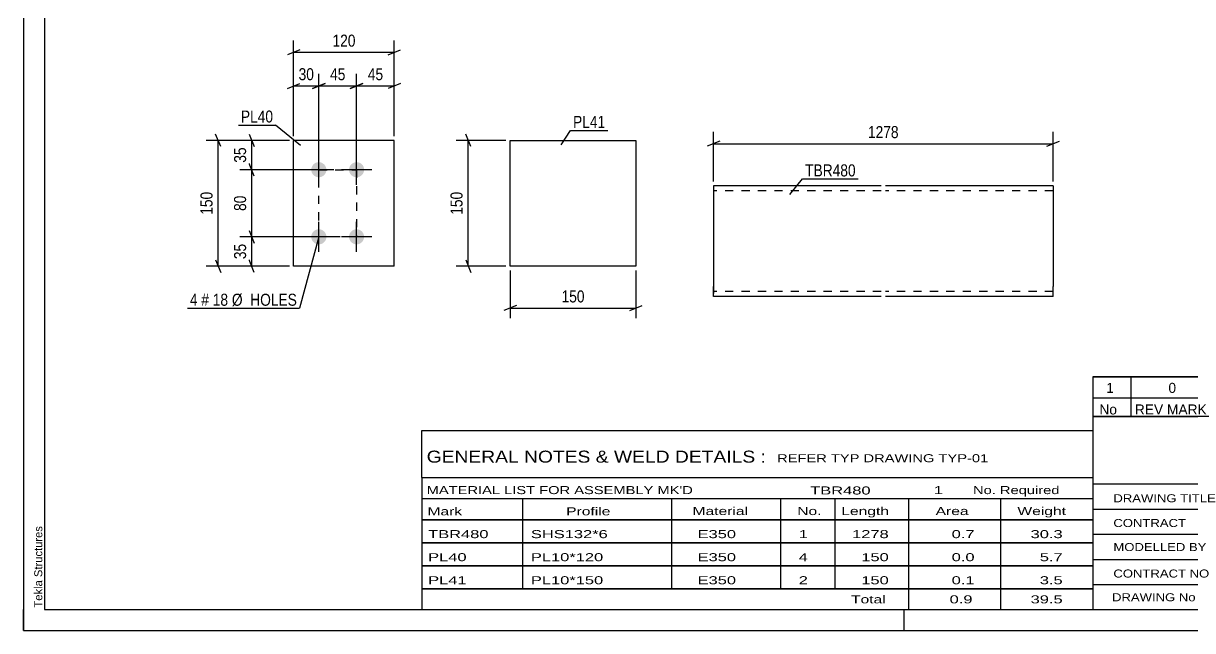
# Model space of a CAD drawing. Header units: millimetres. Extents: x 0 to 420, y 0 to 297.
# Drawn here: x 0 to 278.8, y 0 to 144.8 of the extents above; entities that cross this region are included whole.
import ezdxf

# ---------------------------------------------------------------- set-up
doc = ezdxf.new("R2010")
doc.units = ezdxf.units.MM
doc.linetypes.add('DXK_LINE_DOT2', pattern=[3.9198, 1.9599, -1.9599])
doc.styles.add('Arial', font='ARIAL.TTF', dxfattribs={"height": 0.2})
doc.styles.add('Arial Narrow', font='ARIALN.TTF', dxfattribs={"height": 0.2})

# ---------------------------------------------------------------- blocks, each defined once
blk = doc.blocks.new('Unknown-581591910-1127')
at = {"color": 5, "linetype": 'Continuous'}
for p, q in [((0, 297), (0, 0)), ((5, 292), (5, 5)), ((0, 0), (0, 5)), ((5, 5), (415, 5)), ((210, 0), (210, 5)), ((0, 0), (420, 0))]:
    blk.add_line(p, q, dxfattribs=at)
at = {"color": 174, "linetype": 'Continuous', "style": 'Arial'}
blk.add_text('Tekla Structures', height=1.9102, rotation=90, dxfattribs=at).set_placement((4.5, 5.5))
blk = doc.blocks.new('Bolt-581591910-2103 - 2040')
at = {"linetype": 'Continuous'}
for points in [[(70.44, 108.12, -1), (70.44, 111.72, -1)], [(79.44, 108.12, -1), (79.44, 111.72, -1)], [(70.44, 92.12, -1), (70.44, 95.72, -1)], [(79.44, 92.12, -1), (79.44, 95.72, -1)]]:
    blk.add_hatch(color=1, dxfattribs=at).paths.add_polyline_path(points)
at = {"color": 1, "linetype": 'Continuous'}
for p, q in [((70.44, 106.32), (70.44, 113.52)), ((79.44, 106.32), (79.44, 113.52)), ((74.04, 109.92), (66.84, 109.92)), ((83.04, 109.92), (75.84, 109.92)), ((70.44, 90.32), (70.44, 97.52)), ((79.44, 90.32), (79.44, 97.52)), ((74.04, 93.92), (66.84, 93.92)), ((83.04, 93.92), (75.84, 93.92))]:
    blk.add_line(p, q, dxfattribs=at)
blk = doc.blocks.new('Part-581591910-2108 - 2040')
at = {"color": 2, "linetype": 'Continuous'}
for p, q in [((88.44, 116.92), (64.44, 116.92)), ((64.44, 86.92), (64.44, 116.92)), ((88.44, 86.92), (88.44, 116.92)), ((88.44, 86.92), (64.44, 86.92))]:
    blk.add_line(p, q, dxfattribs=at)
blk = doc.blocks.new('Part-581591910-2231 - 2225')
at = {"color": 2, "linetype": 'Continuous'}
for p, q in [((116.05, 116.92), (146.05, 116.92)), ((116.05, 86.92), (116.05, 116.92)), ((146.05, 116.92), (146.05, 86.92)), ((146.05, 86.92), (116.05, 86.92))]:
    blk.add_line(p, q, dxfattribs=at)
blk = doc.blocks.new('Part-581591910-2256 - 2248')
at = {"color": 2, "linetype": 'Continuous'}
for p, q in [((204.52, 106.11), (164.52, 106.11)), ((164.52, 106.11), (164.52, 82.11)), ((245.52, 106.11), (205.52, 106.11)), ((245.52, 106.11), (245.52, 105.93)), ((245.52, 105.93), (245.52, 82.11)), ((164.52, 79.89), (164.52, 82.11)), ((245.52, 79.71), (245.52, 82.11)), ((164.52, 79.71), (164.52, 79.89)), ((204.52, 79.71), (164.52, 79.71)), ((245.52, 79.71), (205.52, 79.71))]:
    blk.add_line(p, q, dxfattribs=at)
at = {"color": 7, "linetype": 'DXK_LINE_DOT2'}
for p, q in [((204.52, 104.91), (164.52, 104.91)), ((245.52, 104.91), (205.52, 104.91)), ((164.52, 82.11), (164.52, 80.41)), ((164.52, 80.91), (164.52, 81)), ((204.52, 80.91), (164.52, 80.91)), ((245.52, 80.91), (205.52, 80.91)), ((245.52, 81), (245.52, 81.65)), ((245.52, 80.91), (245.52, 81)), ((245.52, 80.91), (245.52, 81)), ((164.52, 79.71), (164.52, 79.71))]:
    blk.add_line(p, q, dxfattribs=at)
blk = doc.blocks.new('Rectangle-581591910-2210 - 2040')
at = {"color": 1, "linetype": 'DXK_LINE_DOT2'}
blk.add_lwpolyline([(70.44, 109.92), (79.44, 109.92), (79.44, 93.92), (70.44, 93.92), (70.44, 109.92)], close=True, dxfattribs=at)
blk = doc.blocks.new('StraightDimension-581591910-2133 - 2040')
at = {"color": 7, "linetype": 'Continuous'}
for p, q in [((70.44, 110.92), (70.44, 132.77)), ((79.44, 110.92), (79.44, 132.77)), ((68.94, 129.32), (71.94, 130.52)), ((70.44, 129.92), (79.44, 129.92)), ((80.94, 130.52), (77.94, 129.32))]:
    blk.add_line(p, q, dxfattribs=at)
at = {"color": 0}
blk.add_wipeout([(77.37, 130.67), (77.37, 134.87), (72.52, 134.87), (72.52, 130.67)], dxfattribs=at)
at = {"color": 3, "style": 'Arial Narrow'}
blk.add_text('45', height=2.863, dxfattribs=at).set_placement((73.12, 131.27))
blk = doc.blocks.new('StraightDimension-581591910-2165 - 2040')
at = {"color": 7, "linetype": 'Continuous'}
for p, q in [((53.84, 95.42), (55.04, 92.42)), ((69.44, 93.92), (51.59, 93.92)), ((54.44, 86.92), (54.44, 93.92)), ((63.44, 86.92), (51.59, 86.92)), ((55.04, 85.42), (53.84, 88.42))]:
    blk.add_line(p, q, dxfattribs=at)
at = {"color": 0}
blk.add_wipeout([(53.69, 92.85), (49.49, 92.85), (49.49, 87.99), (53.69, 87.99)], dxfattribs=at)
at = {"color": 3, "style": 'Arial Narrow'}
blk.add_text('35', height=2.863, rotation=90.0002, dxfattribs=at).set_placement((53.09, 88.59))
blk = doc.blocks.new('StraightDimension-581591910-2123 - 2040')
at = {"color": 7, "linetype": 'Continuous'}
for p, q in [((64.44, 117.92), (64.44, 132.77)), ((70.44, 110.92), (70.44, 132.77)), ((62.94, 129.32), (65.94, 130.52)), ((64.44, 129.92), (70.44, 129.92)), ((71.94, 130.52), (68.94, 129.32))]:
    blk.add_line(p, q, dxfattribs=at)
at = {"color": 0}
blk.add_wipeout([(69.87, 130.67), (69.87, 134.87), (65.02, 134.87), (65.02, 130.67)], dxfattribs=at)
at = {"color": 3, "style": 'Arial Narrow'}
blk.add_text('30', height=2.863, dxfattribs=at).set_placement((65.62, 131.27))
blk = doc.blocks.new('StraightDimension-581591910-2112 - 2040')
at = {"color": 7, "linetype": 'Continuous'}
for p, q in [((64.44, 117.92), (64.44, 140.77)), ((88.44, 117.92), (88.44, 140.77)), ((65.94, 138.52), (62.94, 137.32)), ((64.44, 137.92), (88.44, 137.92)), ((86.94, 137.32), (89.94, 138.52))]:
    blk.add_line(p, q, dxfattribs=at)
at = {"color": 0}
blk.add_wipeout([(79.79, 138.67), (79.79, 142.87), (73.1, 142.87), (73.1, 138.67)], dxfattribs=at)
at = {"color": 3, "style": 'Arial Narrow'}
blk.add_text('120', height=2.863, dxfattribs=at).set_placement((73.7, 139.27))
blk = doc.blocks.new('StraightDimension-581591910-2143 - 2040')
at = {"color": 7, "linetype": 'Continuous'}
for p, q in [((79.44, 110.92), (79.44, 132.77)), ((88.44, 117.92), (88.44, 132.77)), ((77.94, 129.32), (80.94, 130.52)), ((79.44, 129.92), (88.44, 129.92)), ((89.94, 130.52), (86.94, 129.32))]:
    blk.add_line(p, q, dxfattribs=at)
at = {"color": 0}
blk.add_wipeout([(86.37, 130.67), (86.37, 134.87), (81.52, 134.87), (81.52, 130.67)], dxfattribs=at)
at = {"color": 3, "style": 'Arial Narrow'}
blk.add_text('45', height=2.863, dxfattribs=at).set_placement((82.12, 131.27))
blk = doc.blocks.new('StraightDimension-581591910-2154 - 2040')
at = {"color": 7, "linetype": 'Continuous'}
for p, q in [((47.04, 115.42), (45.84, 118.42)), ((63.44, 116.92), (43.59, 116.92)), ((46.44, 86.92), (46.44, 116.92)), ((63.44, 86.92), (43.59, 86.92)), ((45.84, 88.42), (47.04, 85.42))]:
    blk.add_line(p, q, dxfattribs=at)
at = {"color": 0}
blk.add_wipeout([(45.69, 105.26), (41.49, 105.26), (41.49, 98.58), (45.69, 98.58)], dxfattribs=at)
at = {"color": 3, "style": 'Arial Narrow'}
blk.add_text('150', height=2.863, rotation=90.0002, dxfattribs=at).set_placement((45.09, 99.18))
blk = doc.blocks.new('StraightDimension-581591910-2181 - 2040')
at = {"color": 7, "linetype": 'Continuous'}
for p, q in [((69.44, 109.92), (51.59, 109.92)), ((55.04, 108.42), (53.84, 111.42)), ((54.44, 93.92), (54.44, 109.92)), ((53.84, 95.42), (55.04, 92.42)), ((69.44, 93.92), (51.59, 93.92))]:
    blk.add_line(p, q, dxfattribs=at)
at = {"color": 0}
blk.add_wipeout([(53.69, 104.35), (49.49, 104.35), (49.49, 99.49), (53.69, 99.49)], dxfattribs=at)
at = {"color": 3, "style": 'Arial Narrow'}
blk.add_text('80', height=2.863, rotation=90.0002, dxfattribs=at).set_placement((53.09, 100.09))
blk = doc.blocks.new('StraightDimension-581591910-2194 - 2040')
at = {"color": 7, "linetype": 'Continuous'}
for p, q in [((53.84, 118.42), (55.04, 115.42)), ((63.44, 116.92), (51.59, 116.92)), ((54.44, 109.92), (54.44, 116.92)), ((69.44, 109.92), (51.59, 109.92)), ((55.04, 108.42), (53.84, 111.42))]:
    blk.add_line(p, q, dxfattribs=at)
at = {"color": 0}
blk.add_wipeout([(53.69, 115.85), (49.49, 115.85), (49.49, 110.99), (53.69, 110.99)], dxfattribs=at)
at = {"color": 3, "style": 'Arial Narrow'}
blk.add_text('35', height=2.863, rotation=90.0002, dxfattribs=at).set_placement((53.09, 111.59))
blk = doc.blocks.new('StraightDimension-581591910-2233 - 2225')
at = {"color": 7, "linetype": 'Continuous'}
for p, q in [((106.65, 115.42), (105.45, 118.42)), ((115.05, 116.92), (103.2, 116.92)), ((106.05, 86.92), (106.05, 116.92)), ((115.05, 86.92), (103.2, 86.92)), ((105.45, 88.42), (106.65, 85.42))]:
    blk.add_line(p, q, dxfattribs=at)
at = {"color": 0}
blk.add_wipeout([(105.3, 105.26), (101.1, 105.26), (101.1, 98.58), (105.3, 98.58)], dxfattribs=at)
at = {"color": 3, "style": 'Arial Narrow'}
blk.add_text('150', height=2.863, rotation=90.0002, dxfattribs=at).set_placement((104.7, 99.18))
blk = doc.blocks.new('StraightDimension-581591910-2240 - 2225')
at = {"color": 7, "linetype": 'Continuous'}
for p, q in [((116.05, 85.92), (116.05, 74.52)), ((146.05, 85.92), (146.05, 74.52)), ((117.55, 77.52), (114.55, 76.32)), ((116.05, 76.92), (146.05, 76.92)), ((144.55, 76.32), (147.55, 77.52))]:
    blk.add_line(p, q, dxfattribs=at)
at = {"color": 0}
blk.add_wipeout([(134.4, 77.67), (134.4, 81.87), (127.71, 81.87), (127.71, 77.67)], dxfattribs=at)
at = {"color": 3, "style": 'Arial Narrow'}
blk.add_text('150', height=2.863, dxfattribs=at).set_placement((128.31, 78.27))
blk = doc.blocks.new('StraightDimension-581591910-2261 - 2248')
at = {"color": 7, "linetype": 'Continuous'}
for p, q in [((164.52, 107.11), (164.52, 118.96)), ((245.52, 107.11), (245.52, 118.96)), ((166.02, 116.71), (163.02, 115.51)), ((164.52, 116.11), (245.52, 116.11)), ((244.02, 115.51), (247.02, 116.71))]:
    blk.add_line(p, q, dxfattribs=at)
at = {"color": 0}
blk.add_wipeout([(209.28, 116.86), (209.28, 121.06), (200.76, 121.06), (200.76, 116.86)], dxfattribs=at)
at = {"color": 3, "style": 'Arial Narrow'}
blk.add_text('1278', height=2.863, dxfattribs=at).set_placement((201.36, 117.46))
blk = doc.blocks.new('Unknown-581591910-2822')
at = {"color": 7, "linetype": 'Continuous'}
for p, q in [((95, 47.75), (255, 47.75)), ((95, 36.5), (95, 47.75)), ((255, 47.75), (255, 36.5)), ((95, 36.5), (255, 36.5)), ((95, 36.5), (95, 31.5)), ((255, 36.5), (255, 31.5)), ((95, 31.5), (255, 31.5)), ((95, 31.5), (95, 26.5)), ((119, 31.5), (119, 26.5)), ((154.5, 31.5), (154.5, 26.5)), ((180.5, 31.5), (180.5, 26.5)), ((193.5, 31.5), (193.5, 26.5)), ((211, 31.5), (211, 26.5)), ((233, 31.5), (233, 26.5)), ((255, 31.5), (255, 26.5)), ((95, 26.5), (255, 26.5)), ((95, 26.45), (95, 21.05)), ((95, 26.45), (255, 26.45)), ((119, 26.5), (119, 21)), ((154.5, 26.5), (154.5, 21)), ((180.5, 26.5), (180.5, 21)), ((193.5, 26.5), (193.5, 21)), ((211, 26.5), (211, 21)), ((233, 26.5), (233, 21)), ((255, 26.45), (255, 21.05)), ((95, 21.05), (255, 21.05)), ((95, 20.95), (95, 15.55)), ((95, 20.95), (255, 20.95)), ((119, 21), (119, 15.5)), ((154.5, 21), (154.5, 15.5)), ((180.5, 21), (180.5, 15.5)), ((193.5, 21), (193.5, 15.5)), ((211, 21), (211, 15.5)), ((233, 21), (233, 15.5)), ((255, 20.95), (255, 15.55)), ((95, 15.55), (255, 15.55)), ((95, 15.45), (95, 10.05)), ((95, 15.45), (255, 15.45)), ((119, 15.5), (119, 10)), ((154.5, 15.5), (154.5, 10)), ((180.5, 15.5), (180.5, 10)), ((193.5, 15.5), (193.5, 10)), ((211, 15.5), (211, 10)), ((233, 15.5), (233, 10)), ((255, 15.45), (255, 10.05)), ((95, 10.05), (255, 10.05)), ((95, 10), (255, 10)), ((95, 10), (95, 5)), ((211, 10), (211, 5)), ((233, 10), (233, 5)), ((255, 10), (255, 5)), ((95, 5), (255, 5))]:
    blk.add_line(p, q, dxfattribs=at)
at = {"color": 7, "style": 'Arial Narrow'}
for s, height, width, p in [('GENERAL NOTES & WELD DETAILS :', 2.8633, 1.4, (96.15, 40.06)), ('REFER TYP DRAWING TYP-01', 1.9089, 1.6, (179.7, 40.16)), ("MATERIAL LIST FOR ASSEMBLY MK'D", 1.9089, 1.6, (96.15, 32.56)), ('TBR480', 1.909, 1.794707, (187.59, 32.47)), ('1', 1.91, 1.794707, (217.08, 32.56)), ('No. Required', 1.9089, 1.6, (226.41, 32.56)), ('Mark', 1.909, 1.7, (96.34, 27.5)), ('Profile', 1.909, 1.7, (129.41, 27.5)), ('Material', 1.909, 1.7, (159.54, 27.56)), ('No.', 1.909, 1.7, (184.5, 27.56)), ('Length', 1.909, 1.7, (195, 27.56)), ('Area', 1.909, 1.7, (217.5, 27.56)), ('Weight', 1.909, 1.7, (237, 27.56))]:
    blk.add_text(s, height=height, dxfattribs=dict(at, width=width)).set_placement(p)
at = {"color": 7, "linetype": 'Continuous', "style": 'Arial Narrow'}
for s, height, width, p in [('TBR480', 1.909, 1.794707, (96.5, 22.06)), ('SHS132*6', 1.909, 1.794707, (121, 22.06)), ('E350', 1.909, 1.794707, (160.74, 22.06)), ('1', 1.91, 1.794707, (184.86, 22.06)), ('1278', 1.909, 1.794707, (197.58, 22.06)), ('0.7', 1.909, 1.794707, (221.32, 22.06)), ('30.3', 1.909, 1.794707, (240.14, 22.06)), ('PL40', 1.909, 1.794707, (96.5, 16.56)), ('PL10*120', 1.909, 1.794707, (121, 16.56)), ('E350', 1.909, 1.794707, (160.74, 16.56)), ('4', 1.91, 1.794707, (184.86, 16.56)), ('150', 1.909, 1.794707, (199.77, 16.56)), ('0.0', 1.909, 1.794707, (221.32, 16.56)), ('5.7', 1.909, 1.794707, (242.33, 16.56)), ('PL41', 1.909, 1.794707, (96.5, 11.06)), ('PL10*150', 1.909, 1.794707, (121, 11.06)), ('E350', 1.909, 1.794707, (160.74, 11.06)), ('2', 1.91, 1.794707, (184.86, 11.06)), ('150', 1.909, 1.794707, (199.77, 11.06)), ('0.1', 1.909, 1.794707, (221.32, 11.06)), ('3.5', 1.909, 1.794707, (242.33, 11.06)), ('Total', 1.909, 1.7, (197.33, 6.5)), ('0.9', 1.909, 1.794707, (220.83, 6.5)), ('39.5', 1.909, 1.794707, (240.14, 6.5))]:
    blk.add_text(s, height=height, dxfattribs=dict(at, width=width)).set_placement(p)
blk = doc.blocks.new('Unknown-581591910-2820')
at = {"color": 7, "linetype": 'Continuous'}
for p, q in [((255, 51.05), (255, 5)), ((255, 51.05), (415, 51.05)), ((415, 51), (415, 5)), ((255, 35), (415, 35)), ((295.14, 35), (295.14, 5)), ((255, 29), (415, 29)), ((397, 5.05), (397, 29.05)), ((255, 23), (415, 23)), ((339.14, 23), (339.14, 5)), ((255, 17), (415, 17)), ((255, 11), (397, 11)), ((255, 5), (415, 5))]:
    blk.add_line(p, q, dxfattribs=at)
at = {"color": 7, "style": 'Arial Narrow'}
for s, height, width, p in [('DRAWING TITLE', 1.9089, 1.425378, (259.88, 30.61)), ('TC-BRACE', 1.909, 1.425378, (296.81, 30.59)), ('CONTRACT', 1.909, 1.425378, (259.88, 24.71)), ('TERMINAL BUILDING', 1.9089, 1.425378, (297.06, 25.07)), ('MODELLED BY', 1.9089, 1.425378, (259.88, 18.98)), ('GSK', 1.909, 1.425378, (296.88, 19.04)), ('ISSUED', 1.909, 1.425378, (339.94, 18.64)), ('17.03.2026', 1.909, 1.425378, (356.69, 18.52)), ('CONTRACT NO', 1.9089, 1.425378, (259.88, 12.66)), ('AN-C-1376', 1.909, 1.425378, (297.23, 12.78)), ('SCALE', 1.909, 1.425378, (339.94, 12.65)), ('A1', 6.204, 1.25, (401.24, 7.2)), ('DRAWING No', 1.909, 1.425378, (259.56, 7)), ('[TBR.480]', 1.909, 1.425378, (297.46, 6.99)), ('1', 3.34, 1.5, (376.91, 5.68)), ('REVISION No.', 1.9089, 1.425378, (339.94, 5.77))]:
    blk.add_text(s, height=height, dxfattribs=dict(at, width=width)).set_placement(p)
at = {"color": 7, "linetype": 'Continuous', "style": 'Arial Narrow'}
for s, height, width, p in [('PH #', 2.1, 1.42538, (402.4, 24.55)), ('101', 2.1, 1.42538, (403.41, 18.55)), ('NTS', 1.909, 1.425378, (357, 13.05))]:
    blk.add_text(s, height=height, dxfattribs=dict(at, width=width)).set_placement(p)
blk = doc.blocks.new('Unknown-581591910-2821')
at = {"color": 7, "linetype": 'Continuous'}
for p, q in [((255, 60.55), (415, 60.55)), ((415, 60.55), (255, 60.55)), ((255, 60.55), (255, 55.55)), ((264, 60.55), (264, 55.55)), ((288, 60.55), (288, 55.55)), ((385, 60.55), (385, 55.55)), ((415, 60.55), (415, 55.55)), ((255, 55.55), (415, 55.55)), ((255, 55.55), (255, 51.05)), ((255, 55.55), (415, 55.55)), ((264, 55.55), (264, 51.05)), ((288, 55.55), (288, 51.05)), ((385, 55.55), (385, 51.05)), ((415, 55.55), (415, 51.05)), ((415, 51.05), (255, 51.05))]:
    blk.add_line(p, q, dxfattribs=at)
at = {"color": 7, "linetype": 'Continuous', "style": 'Arial Narrow'}
for s, height, width, p in [('1', 2.39, 1.196471, (258.16, 56.7)), ('0', 2.39, 1.196471, (273, 56.7)), ('ISSUED FOR CONSTRUCTION', 2.3861, 1.196471, (290, 56.7)), ('17.03.2026', 2.386, 1.196471, (391, 56.7)), ('No', 2.386, 1.2, (256.54, 51.55)), ('REV MARK', 2.386, 1.2, (265, 51.55)), ('REVISION DESCRIPTION', 2.3861, 1.2, (290, 51.55)), ('REV. DATE', 2.386, 1.2, (390.28, 51.55))]:
    blk.add_text(s, height=height, dxfattribs=dict(at, width=width)).set_placement(p)
blk = doc.blocks.new('Mark-581591910-2099 - 2040')
at = {"color": 0}
blk.add_wipeout([(41.52, 77.48), (41.52, 80.48), (39.69, 80.48), (39.69, 77.48)], dxfattribs=at)
blk.add_wipeout([(41.52, 77.48), (41.52, 80.48), (39.69, 80.48), (39.69, 77.48)], dxfattribs=at)
blk.add_wipeout([(44.25, 77.48), (44.25, 80.48), (42.42, 80.48), (42.42, 77.48)], dxfattribs=at)
blk.add_wipeout([(44.25, 77.48), (44.25, 80.48), (42.42, 80.48), (42.42, 77.48)], dxfattribs=at)
at = {"color": 3, "style": 'Arial Narrow'}
blk.add_text('4', height=2.86, dxfattribs=at).set_placement((39.69, 77.48))
at = {"color": 0}
blk.add_wipeout([(48.81, 77.48), (48.81, 80.48), (45.15, 80.48), (45.15, 77.48)], dxfattribs=at)
blk.add_wipeout([(48.81, 77.48), (48.81, 80.48), (45.15, 80.48), (45.15, 77.48)], dxfattribs=at)
at = {"color": 3, "style": 'Arial Narrow'}
blk.add_text('#', height=2.86, dxfattribs=at).set_placement((42.42, 77.48))
at = {"color": 0}
blk.add_wipeout([(65.23, 77.48), (65.23, 80.48), (49.71, 80.48), (49.71, 77.48)], dxfattribs=at)
blk.add_wipeout([(65.23, 77.48), (65.23, 80.48), (49.71, 80.48), (49.71, 77.48)], dxfattribs=at)
at = {"color": 7, "linetype": 'Continuous'}
for p in [(70.44, 93.92), (39.09, 76.88)]:
    blk.add_line(p, (65.83, 76.88), dxfattribs=at)
at = {"color": 3, "style": 'Arial Narrow'}
for s, p in [('18', (45.15, 77.48)), ('Ø  HOLES', (49.71, 77.48))]:
    blk.add_text(s, height=2.863, dxfattribs=at).set_placement(p)
blk = doc.blocks.new('Mark-581591910-2104 - 2040')
at = {"color": 0}
blk.add_wipeout([(59.54, 121.18), (59.54, 124.18), (51.86, 124.18), (51.86, 121.18)], dxfattribs=at)
blk.add_wipeout([(59.54, 121.18), (59.54, 124.18), (51.86, 124.18), (51.86, 121.18)], dxfattribs=at)
at = {"color": 30, "linetype": 'Continuous'}
for p in [(51.26, 120.58), (66.03, 115.73)]:
    blk.add_line(p, (60.14, 120.58), dxfattribs=at)
at = {"color": 3, "style": 'Arial Narrow'}
blk.add_text('PL40', height=2.863, dxfattribs=at).set_placement((51.86, 121.18))
blk = doc.blocks.new('Mark-581591910-2227 - 2225')
at = {"color": 0}
blk.add_wipeout([(138.73, 119.9), (138.73, 122.9), (131.05, 122.9), (131.05, 119.9)], dxfattribs=at)
blk.add_wipeout([(138.73, 119.9), (138.73, 122.9), (131.05, 122.9), (131.05, 119.9)], dxfattribs=at)
at = {"color": 30, "linetype": 'Continuous'}
for p, q in [((128.22, 115.86), (130.45, 119.3)), ((130.45, 119.3), (139.33, 119.3))]:
    blk.add_line(p, q, dxfattribs=at)
at = {"color": 3, "style": 'Arial Narrow'}
blk.add_text('PL41', height=2.863, dxfattribs=at).set_placement((131.05, 119.9))
blk = doc.blocks.new('Mark-581591910-2252 - 2248')
at = {"color": 0}
blk.add_wipeout([(198.44, 108.33), (198.44, 111.33), (186.39, 111.33), (186.39, 108.33)], dxfattribs=at)
blk.add_wipeout([(198.44, 108.33), (198.44, 111.33), (186.39, 111.33), (186.39, 108.33)], dxfattribs=at)
at = {"color": 30, "linetype": 'Continuous'}
for p, q in [((182.71, 104.03), (185.79, 107.73)), ((185.79, 107.73), (199.04, 107.73))]:
    blk.add_line(p, q, dxfattribs=at)
at = {"color": 3, "style": 'Arial Narrow'}
blk.add_text('TBR480', height=2.863, dxfattribs=at).set_placement((186.39, 108.33))

msp = doc.modelspace()

# ---------------------------------------------------------------- block references
for name in ['Unknown-581591910-1127', 'Part-581591910-2108 - 2040', 'Part-581591910-2231 - 2225', 'Bolt-581591910-2103 - 2040', 'Rectangle-581591910-2210 - 2040', 'Part-581591910-2256 - 2248', 'Unknown-581591910-2821', 'Unknown-581591910-2820', 'Unknown-581591910-2822']:
    msp.add_blockref(name, (0, 0))

# ---------------------------------------------------------------- next in the draw order: block references
for name in ['StraightDimension-581591910-2133 - 2040', 'Mark-581591910-2227 - 2225', 'StraightDimension-581591910-2261 - 2248', 'StraightDimension-581591910-2233 - 2225', 'StraightDimension-581591910-2165 - 2040']:
    msp.add_blockref(name, (0, 0))

# ---------------------------------------------------------------- next in the draw order: block references
for name in ['StraightDimension-581591910-2123 - 2040', 'Mark-581591910-2252 - 2248', 'StraightDimension-581591910-2240 - 2225']:
    msp.add_blockref(name, (0, 0))

# ---------------------------------------------------------------- next in the draw order: block references
msp.add_blockref('StraightDimension-581591910-2112 - 2040', (0, 0))

# ---------------------------------------------------------------- next in the draw order: block references
for name in ['StraightDimension-581591910-2143 - 2040', 'StraightDimension-581591910-2154 - 2040']:
    msp.add_blockref(name, (0, 0))

# ---------------------------------------------------------------- next in the draw order: block references
msp.add_blockref('StraightDimension-581591910-2181 - 2040', (0, 0))

# ---------------------------------------------------------------- next in the draw order: block references
for name in ['StraightDimension-581591910-2194 - 2040', 'Mark-581591910-2099 - 2040']:
    msp.add_blockref(name, (0, 0))

# ---------------------------------------------------------------- next in the draw order: block references
msp.add_blockref('Mark-581591910-2104 - 2040', (0, 0))

doc.saveas('drawing.dxf')
